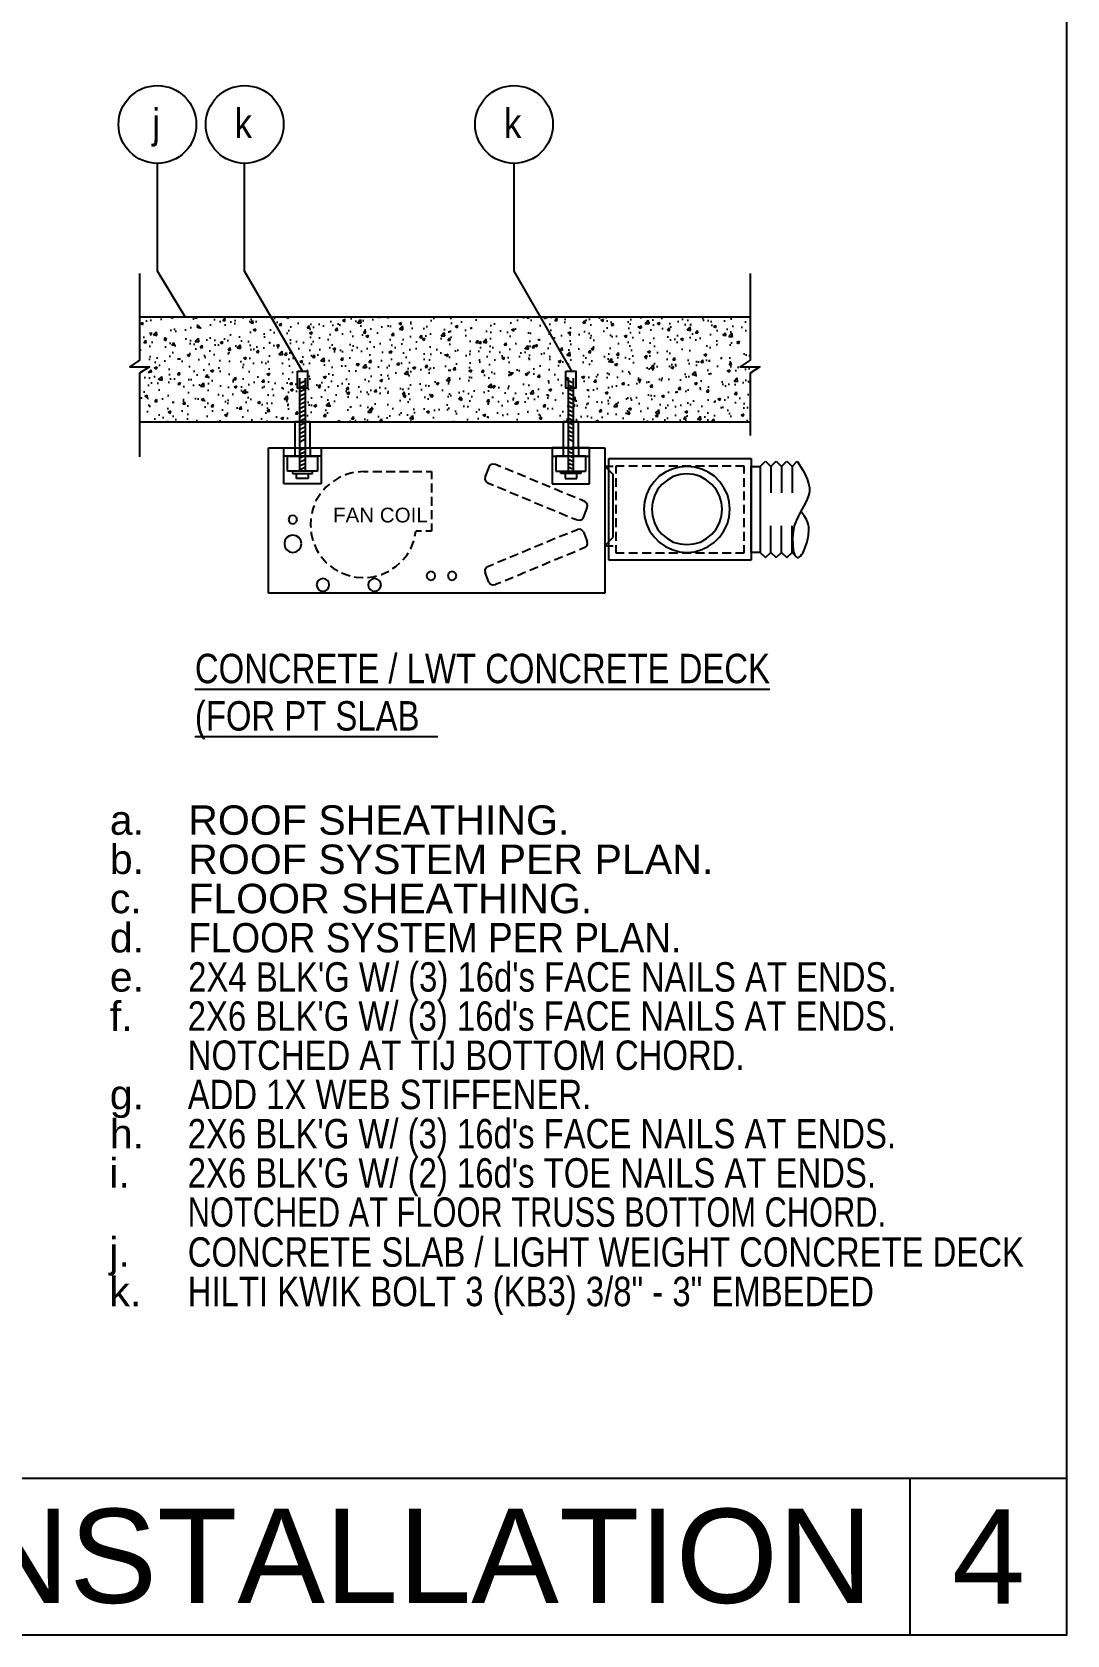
# Model space of a CAD drawing. Header units: inches. Extents: x -22 to 145, y -20 to 61.
# Drawn here: x 82.85 to 86.15, y 17.68 to 22.79 of the extents above; entities that cross this region are included whole.
import ezdxf
from ezdxf.enums import TextEntityAlignment as Align

# ---------------------------------------------------------------- set-up
doc = ezdxf.new("R2010")
doc.units = ezdxf.units.IN
doc.header["$MEASUREMENT"] = 0
doc.linetypes.add('DASHEDX2', pattern=[1.5, 1, -0.5])
for name, color, linetype in [('DET-2', 2, 'Continuous'), ('GEC_BORDER', 2, 'Continuous'), ('M-DET-MEDIUM', 3, 'Continuous'), ('M-DET-THIN', 9, 'Continuous'), ('M-DET-TXT', 2, 'Continuous')]:
    doc.layers.add(name, color=color, linetype=linetype)
doc.styles.add('16-SD6 64888$0$ARC-TEXT', font='arial.ttf', dxfattribs={"width": 0.86, "height": 4.5})
doc.styles.add('ARC-TEXT', font='arial.ttf', dxfattribs={"width": 1.00018, "height": 0.0938})
doc.styles.add('TITLE1', font='arial.ttf')
doc.dimstyles.new('GEC-DIMSTYLE$7', dxfattribs={"dimscale": 12, "dimtxt": 1.125, "dimasz": 0.03125, "dimexe": 0.0625, "dimexo": 0.0625, "dimgap": 0.0625, "dimtad": 1, "dimdec": 4, "dimzin": 3, "dimdsep": 46, "dimlunit": 4, "dimtxsty": 'ARC-TEXT', "dimblk1": 'LEADER-ARROW', "dimblk2": 'LEADER-ARROW', "dimsah": 1, "dimcen": 0.03125, "dimclrd": 1, "dimclrt": 2, "dimadec": 0, "dimazin": 0, "dimtfac": 1, "dimtdec": 4, "dimtix": 1, "dimtmove": 2, "dimatfit": 3, "dimldrblk": 'LEADER-ARROW', "dimfxl": 1, "dimfrac": 2, "dimtzin": 3, "dimarcsym": 0})

# ---------------------------------------------------------------- blocks, each defined once
blk = doc.blocks.new('LEADER-ARROW')
at = {"color": 1}
blk.add_line((0, 0), (-1.3, 0), dxfattribs=at)
at = {"color": 1, "const_width": 0.125}
for points in [[(0, 0), (-0.53, 0.53)], [(0, 0), (-0.53, -0.53)]]:
    blk.add_lwpolyline(points, dxfattribs=at)
blk = doc.blocks.new('Note-ref')
at = {"linetype": 'Continuous', "ltscale": 6}
blk.add_circle((0.124, 0), 0.124, dxfattribs=at)
at = {"linetype": 'Continuous', "ltscale": 12, "style": 'ARC-TEXT', "width": 0.85}
blk.add_attdef('X', text='', height=0.093, dxfattribs=at).set_placement((0.1195, -0.0426), align=Align.CENTER)

msp = doc.modelspace()

# ---------------------------------------------------------------- hatches: boundary and pattern name
at = {"layer": 'M-DET-THIN'}
h = msp.add_hatch(dxfattribs=at)
h.set_pattern_fill('AR-CONC', color=9, scale=0.0125)
h.set_pattern_definition([(50, (404.62364, -6.78491), (0.089657523, -0.007844017), [0.009375, -0.103125]), (355, (404.62364, -6.78491), (-0.017343917, 0.094024017), [0.0075, -0.0825]), (100.451444, (404.63111, -6.78556), (0.072313606, 0.08618), [0.007967524, -0.087642764]), (46.1842, (404.62364, -6.75991), (0.133405166, -0.02068991), [0.0140625, -0.1546875]), (96.635635, (404.63476, -6.76163), (0.116832743, 0.121764825), [0.01195129, -0.13146422]), (351.184164, (404.62364, -6.75991), (0.116832743, 0.121764825), [0.01125, -0.12375]), (21, (404.63614, -6.76616), (0.074613382, -0.050327361), [0.009375, -0.103125]), (326, (404.63614, -6.76616), (0.030414416, 0.090643756), [0.0075, -0.0825]), (71.451445, (404.64236, -6.77035), (0.105027797, 0.040316394), [0.007967524, -0.087642764]), (37.5, (404.62364, -6.78491), (0.001519982, 0.0416117317), [0, -0.0815, 0, -0.08375, 0, -0.0828125]), (7.5, (404.62364, -6.78491), (0.032883692, 0.049301464), [0, -0.04775, 0, -0.079625, 0, -0.0315625]), (327.5, (404.595767, -6.78491), (0.0667278045, -0.002819359), [0, -0.03125, 0, -0.0975, 0, -0.129375]), (317.5, (404.583267, -6.78491), (0.072898271, 0.012513123), [0, -0.040625, 0, -0.06475, 0, -0.091875])])
h.paths.add_polyline_path([(84.5656, 21.70712), (84.57445, 21.68415), (84.57445, 21.5457), (84.59035, 21.5457), (85.13714, 21.5457), (85.13714, 21.70012), (85.16839, 21.72095), (85.10589, 21.72095), (85.13714, 21.74179), (85.13714, 21.88009), (83.19064, 21.88009), (83.19064, 21.74179), (83.15939, 21.72095), (83.22189, 21.72095), (83.19064, 21.70012), (83.19064, 21.5457), (83.70135, 21.5457), (83.70135, 21.68415), (83.7102, 21.70712), (83.71899, 21.68415), (83.71899, 21.5457), (83.73489, 21.5457), (84.55681, 21.5457), (84.55681, 21.68415)])

# ---------------------------------------------------------------- linework, layer by layer
at = {"layer": 'GEC_BORDER', "color": 3}
for p, q in [((76.6472, 18.17848), (86.1472, 18.17848)), ((85.6472, 17.67848), (85.6472, 18.17848))]:
    msp.add_line(p, q, dxfattribs=at)
at = {"layer": 'GEC_BORDER', "color": 5}
msp.add_line((85.6472, 17.67848), (85.6472, 18.17848), dxfattribs=at)
at = {"layer": 'GEC_BORDER', "color": 3}
msp.add_lwpolyline([(86.1472, 27.34848), (76.6472, 27.34848), (76.6472, 17.67848), (86.1472, 17.67848)], close=True, dxfattribs=at)
at = {"layer": 'M-DET-MEDIUM'}
for p, q in [((83.19064, 21.88009), (85.13714, 21.88009)), ((83.70135, 21.38812), (83.70135, 21.68415)), ((83.71899, 21.68415), (83.71899, 21.38812)), ((84.55681, 21.68415), (84.55681, 21.38812)), ((84.57445, 21.38812), (84.57445, 21.68415)), ((83.19064, 21.5457), (85.13714, 21.5457)), ((83.60211, 21.46237), (84.67368, 21.46237)), ((83.60211, 20.99923), (83.60211, 21.46237)), ((83.6502, 21.34759), (83.6502, 21.46237)), ((83.6502, 21.4359), (83.6502, 21.46237)), ((83.68545, 21.46237), (83.68545, 21.4359)), ((83.73489, 21.46237), (83.73489, 21.4359)), ((83.77014, 21.46237), (83.77014, 21.34759)), ((83.77014, 21.46237), (83.77014, 21.4359)), ((84.50565, 21.46237), (84.50565, 21.34759)), ((84.50565, 21.46237), (84.50565, 21.4359)), ((84.5409, 21.46237), (84.5409, 21.4359)), ((84.59035, 21.46237), (84.59035, 21.4359)), ((84.6256, 21.34759), (84.6256, 21.46237)), ((84.6256, 21.4359), (84.6256, 21.46237)), ((84.67368, 21.46237), (84.67368, 20.99923)), ((83.77014, 21.4359), (83.6502, 21.4359)), ((83.66255, 21.4359), (83.7578, 21.4359)), ((83.66255, 21.38812), (83.66255, 21.4359)), ((83.7578, 21.4359), (83.7578, 21.38812)), ((84.518, 21.4359), (84.518, 21.38812)), ((84.61325, 21.38812), (84.61325, 21.4359)), ((83.7578, 21.38812), (83.66255, 21.38812)), ((83.74189, 21.38812), (83.67845, 21.38812)), ((83.67845, 21.38812), (83.67845, 21.38106)), ((83.67845, 21.38106), (83.74189, 21.38106)), ((83.6908, 21.38106), (83.72782, 21.38106)), ((83.6908, 21.36515), (83.6908, 21.38106)), ((83.72782, 21.36515), (83.6908, 21.36515)), ((83.70135, 21.39357), (83.71899, 21.40064)), ((83.72782, 21.38106), (83.72782, 21.36515)), ((83.74189, 21.38106), (83.74189, 21.38812)), ((84.518, 21.38812), (84.61325, 21.38812)), ((84.5339, 21.38106), (84.5339, 21.38812)), ((84.5339, 21.38812), (84.59735, 21.38812)), ((84.59735, 21.38106), (84.5339, 21.38106)), ((84.585, 21.38106), (84.54797, 21.38106)), ((84.54797, 21.38106), (84.54797, 21.36515)), ((84.54797, 21.36515), (84.585, 21.36515)), ((84.585, 21.36515), (84.585, 21.38106)), ((84.59735, 21.38812), (84.59735, 21.38106)), ((84.67368, 21.40448), (84.70099, 21.40448)), ((84.67368, 21.40448), (84.70099, 21.37717)), ((84.70099, 21.17727), (84.70099, 21.37717)), ((83.77014, 21.34759), (83.6502, 21.34759)), ((83.76706, 21.31598), (83.75284, 21.29304)), ((83.78452, 21.33674), (83.77687, 21.32693)), ((83.79654, 21.34659), (83.78452, 21.33674)), ((84.50565, 21.34759), (84.6256, 21.34759)), ((83.75284, 21.29304), (83.75284, 21.29197)), ((84.67368, 21.14994), (84.70099, 21.17727)), ((84.67368, 21.14994), (84.70099, 21.14994)), ((84.67368, 20.99923), (83.60211, 20.99923))]:
    msp.add_line(p, q, dxfattribs=at)
for points in [[(83.69454, 21.70712), (83.72598, 21.70712), (83.72598, 21.65266), (83.69454, 21.65266)], [(84.54987, 21.70712), (84.58132, 21.70712), (84.58132, 21.65266), (84.54987, 21.65266)], [(83.68545, 21.46237), (83.73489, 21.46237), (83.73489, 21.5457), (83.68545, 21.5457)], [(84.5409, 21.46237), (84.59035, 21.46237), (84.59035, 21.5457), (84.5409, 21.5457)]]:
    msp.add_lwpolyline(points, close=True, dxfattribs=at)
at = {"layer": 'M-DET-THIN', "color": 9}
for p, q in [((83.70135, 21.66873), (83.71899, 21.67578)), ((84.57445, 21.66873), (84.55681, 21.67578)), ((83.70135, 21.6546), (83.71899, 21.66166)), ((83.70135, 21.64226), (83.71899, 21.64931)), ((83.70135, 21.62819), (83.71899, 21.63518)), ((83.70135, 21.61406), (83.71899, 21.62285)), ((84.57445, 21.6546), (84.55681, 21.66166)), ((84.57445, 21.64226), (84.55681, 21.64931)), ((84.57445, 21.62819), (84.55681, 21.63518)), ((84.57445, 21.61406), (84.55681, 21.62285)), ((83.70135, 21.60172), (83.71899, 21.60878)), ((83.70135, 21.58759), (83.71899, 21.59644)), ((83.70135, 21.57524), (83.71899, 21.58231)), ((83.70135, 21.56112), (83.71899, 21.56997)), ((84.57445, 21.60172), (84.55681, 21.60878)), ((84.57445, 21.58759), (84.55681, 21.59644)), ((84.57445, 21.57524), (84.55681, 21.58231)), ((84.57445, 21.56112), (84.55681, 21.56997)), ((83.70135, 21.54878), (83.71899, 21.55584)), ((83.70135, 21.53466), (83.71899, 21.54349)), ((83.70135, 21.52231), (83.71899, 21.52937)), ((83.70135, 21.50824), (83.71899, 21.51702)), ((84.57445, 21.54878), (84.55681, 21.55584)), ((84.57445, 21.53466), (84.55681, 21.54349)), ((84.57445, 21.52231), (84.55681, 21.52937)), ((84.57445, 21.50824), (84.55681, 21.51702)), ((83.6502, 21.46237), (83.77014, 21.46237)), ((83.6502, 21.46237), (83.77014, 21.46237)), ((83.70135, 21.4959), (83.71899, 21.50289)), ((83.70135, 21.48177), (83.71899, 21.49056)), ((83.70135, 21.4553), (83.71899, 21.46237)), ((84.6256, 21.46237), (84.50565, 21.46237)), ((84.6256, 21.46237), (84.50565, 21.46237)), ((84.57445, 21.4959), (84.55681, 21.50289)), ((84.57445, 21.48177), (84.55681, 21.49056)), ((84.57445, 21.4553), (84.55681, 21.46237)), ((83.70135, 21.44295), (83.71899, 21.45002)), ((83.70135, 21.43061), (83.71899, 21.43768)), ((83.70135, 21.41826), (83.71899, 21.42533)), ((83.70135, 21.40591), (83.71899, 21.41298)), ((84.50565, 21.4359), (84.6256, 21.4359)), ((84.61325, 21.4359), (84.518, 21.4359)), ((84.57445, 21.44295), (84.55681, 21.45002)), ((84.57445, 21.43061), (84.55681, 21.43768)), ((84.57445, 21.41826), (84.55681, 21.42533)), ((84.57445, 21.40591), (84.55681, 21.41298)), ((84.6868, 21.42851), (85.14013, 21.42851)), ((84.6868, 21.10409), (84.6868, 21.42851)), ((85.14013, 21.42851), (85.14013, 21.10409)), ((85.1696, 21.40337), (85.186, 21.41977)), ((85.186, 21.41977), (85.20349, 21.40337)), ((85.20349, 21.40337), (85.21985, 21.41977)), ((85.21985, 21.41977), (85.23735, 21.40337)), ((85.23735, 21.40337), (85.25373, 21.41977)), ((85.25373, 21.41977), (85.2712, 21.40337)), ((85.2712, 21.40337), (85.28759, 21.41977)), ((85.28759, 21.41977), (85.30505, 21.39136)), ((84.57445, 21.39357), (84.55681, 21.40064)), ((84.70974, 21.38044), (84.70974, 21.40554)), ((84.70974, 21.40554), (84.73595, 21.40554)), ((84.70974, 21.33784), (84.70974, 21.36621)), ((84.75017, 21.40554), (84.77854, 21.40554)), ((84.79277, 21.40554), (84.82118, 21.40554)), ((84.84738, 21.3717), (84.83099, 21.35424)), ((84.83536, 21.40554), (84.86378, 21.40554)), ((84.86705, 21.38481), (84.84738, 21.3717)), ((84.87359, 21.35967), (84.85613, 21.34549)), ((84.88887, 21.39462), (84.86705, 21.38481)), ((84.89215, 21.37059), (84.87359, 21.35967)), ((84.87796, 21.40554), (84.90637, 21.40554)), ((84.91181, 21.40121), (84.88887, 21.39462)), ((84.91402, 21.37717), (84.89215, 21.37059)), ((84.93585, 21.40337), (84.91181, 21.40121)), ((84.93585, 21.37934), (84.91402, 21.37717)), ((84.92056, 21.40554), (84.94897, 21.40554)), ((84.95989, 21.40121), (84.93585, 21.40337)), ((84.95772, 21.37717), (84.93585, 21.37934)), ((84.97845, 21.37059), (84.95772, 21.37717)), ((84.98282, 21.39462), (84.95989, 21.40121)), ((84.96316, 21.40554), (84.99157, 21.40554)), ((84.99811, 21.35967), (84.97845, 21.37059)), ((85.00359, 21.38481), (84.98282, 21.39462)), ((85.0156, 21.34549), (84.99811, 21.35967)), ((85.02325, 21.3717), (85.00359, 21.38481)), ((85.00575, 21.40554), (85.03417, 21.40554)), ((85.04071, 21.35424), (85.02325, 21.3717)), ((85.04835, 21.40554), (85.07677, 21.40554)), ((85.09096, 21.40554), (85.11719, 21.40554)), ((85.11719, 21.40554), (85.11719, 21.38044)), ((85.11719, 21.36621), (85.11719, 21.33784)), ((85.14013, 21.40337), (85.1696, 21.40337)), ((85.14013, 21.1292), (85.14013, 21.40337)), ((85.1696, 21.40337), (85.1696, 21.1292)), ((85.20349, 21.40337), (85.20349, 21.31928)), ((85.23735, 21.40337), (85.23735, 21.31928)), ((85.2712, 21.40337), (85.2712, 21.31928)), ((85.30505, 21.39136), (85.31272, 21.37717)), ((85.31272, 21.37717), (85.31927, 21.36295)), ((85.31927, 21.36295), (85.32363, 21.34876)), ((84.70974, 21.29524), (84.70974, 21.32361)), ((84.80695, 21.3138), (84.80041, 21.28977)), ((84.8168, 21.33458), (84.80695, 21.3138)), ((84.83099, 21.35424), (84.8168, 21.33458)), ((84.83209, 21.30943), (84.82551, 21.28867)), ((84.8419, 21.32909), (84.83209, 21.30943)), ((84.85613, 21.34549), (84.8419, 21.32909)), ((85.02869, 21.32909), (85.0156, 21.34549)), ((85.03964, 21.30943), (85.02869, 21.32909)), ((85.04619, 21.28867), (85.03964, 21.30943)), ((85.05383, 21.33458), (85.04071, 21.35424)), ((85.06475, 21.3138), (85.05383, 21.33458)), ((85.07022, 21.28977), (85.06475, 21.3138)), ((85.11719, 21.32361), (85.11719, 21.29524)), ((85.32363, 21.31053), (85.31927, 21.29852)), ((85.32363, 21.34876), (85.32691, 21.33564)), ((85.32691, 21.32255), (85.32363, 21.31053)), ((85.32691, 21.33564), (85.32691, 21.32255)), ((84.70974, 21.25265), (84.70974, 21.28102)), ((84.80041, 21.28977), (84.7982, 21.26683)), ((84.7982, 21.26683), (84.80041, 21.2428)), ((84.82551, 21.28867), (84.82334, 21.26683)), ((84.82334, 21.26683), (84.82551, 21.245)), ((85.04835, 21.26683), (85.04619, 21.28867)), ((85.04619, 21.245), (85.04835, 21.26683)), ((85.0724, 21.26683), (85.07022, 21.28977)), ((85.07022, 21.2428), (85.0724, 21.26683)), ((85.11719, 21.28102), (85.11719, 21.25265)), ((85.2985, 21.26029), (85.29086, 21.24607)), ((85.31272, 21.28539), (85.2985, 21.26029)), ((85.30942, 21.24607), (85.29961, 21.25808)), ((85.31927, 21.29852), (85.31272, 21.28539)), ((84.70974, 21.21005), (84.70974, 21.23842)), ((84.80041, 21.2428), (84.80695, 21.21986)), ((84.80695, 21.21986), (84.8168, 21.19804)), ((84.82551, 21.245), (84.83209, 21.22313)), ((84.83209, 21.22313), (84.8419, 21.20346)), ((84.8419, 21.20346), (84.85613, 21.18707)), ((85.0156, 21.18707), (85.02869, 21.20346)), ((85.02869, 21.20346), (85.03964, 21.22313)), ((85.03964, 21.22313), (85.04619, 21.245)), ((85.05383, 21.19804), (85.06475, 21.21986)), ((85.06475, 21.21986), (85.07022, 21.2428)), ((85.11719, 21.23842), (85.11719, 21.21005)), ((85.20349, 21.1292), (85.20349, 21.21332)), ((85.23735, 21.1292), (85.23735, 21.21332)), ((85.2712, 21.1292), (85.2712, 21.21332)), ((85.27773, 21.21332), (85.27448, 21.19471)), ((85.28431, 21.22967), (85.27773, 21.21332)), ((85.29086, 21.24607), (85.28431, 21.22967)), ((85.31705, 21.23405), (85.30942, 21.24607)), ((85.32038, 21.22641), (85.31705, 21.23405)), ((85.32255, 21.21876), (85.32038, 21.22641)), ((85.32472, 21.21111), (85.32255, 21.21876)), ((85.32472, 21.20129), (85.32472, 21.21111)), ((84.70974, 21.16635), (84.70974, 21.19471)), ((84.70974, 21.12703), (84.70974, 21.15214)), ((84.8168, 21.19804), (84.83099, 21.17835)), ((84.83099, 21.17835), (84.84738, 21.16197)), ((84.84738, 21.16197), (84.86705, 21.14775)), ((84.85613, 21.18707), (84.87359, 21.17288)), ((84.87359, 21.17288), (84.89215, 21.16197)), ((84.89215, 21.16197), (84.91402, 21.1565)), ((84.91402, 21.1565), (84.93585, 21.15433)), ((84.93585, 21.15433), (84.95772, 21.1565)), ((84.95772, 21.1565), (84.97845, 21.16197)), ((84.97845, 21.16197), (84.99811, 21.17288)), ((84.99811, 21.17288), (85.0156, 21.18707)), ((85.00359, 21.14775), (85.02325, 21.16197)), ((85.02325, 21.16197), (85.04071, 21.17835)), ((85.04071, 21.17835), (85.05383, 21.19804)), ((85.11719, 21.19471), (85.11719, 21.16635)), ((85.11719, 21.15214), (85.11719, 21.12703)), ((85.27448, 21.19471), (85.27228, 21.17399)), ((85.27228, 21.17399), (85.27339, 21.15433)), ((85.27339, 21.15433), (85.27448, 21.13683)), ((85.31272, 21.14447), (85.31927, 21.16308)), ((85.31927, 21.16308), (85.32363, 21.18274)), ((85.32363, 21.18274), (85.32472, 21.20129)), ((85.14013, 21.10409), (84.6868, 21.10409)), ((84.73595, 21.12703), (84.70974, 21.12703)), ((84.77854, 21.12703), (84.75017, 21.12703)), ((84.82118, 21.12703), (84.79277, 21.12703)), ((84.86378, 21.12703), (84.83536, 21.12703)), ((84.86705, 21.14775), (84.88887, 21.13794)), ((84.90637, 21.12703), (84.87796, 21.12703)), ((84.88887, 21.13794), (84.91181, 21.13139)), ((84.91181, 21.13139), (84.93585, 21.1292)), ((84.94897, 21.12703), (84.92056, 21.12703)), ((84.93585, 21.1292), (84.95989, 21.13139)), ((84.95989, 21.13139), (84.98282, 21.13794)), ((84.99157, 21.12703), (84.96316, 21.12703)), ((84.98282, 21.13794), (85.00359, 21.14775)), ((85.03417, 21.12703), (85.00575, 21.12703)), ((85.07677, 21.12703), (85.04835, 21.12703)), ((85.11719, 21.12703), (85.09096, 21.12703)), ((85.1696, 21.1292), (85.14013, 21.1292)), ((85.1696, 21.1292), (85.186, 21.11279)), ((85.186, 21.11279), (85.20349, 21.1292)), ((85.20349, 21.1292), (85.21985, 21.11279)), ((85.21985, 21.11279), (85.23735, 21.1292)), ((85.23735, 21.1292), (85.25373, 21.11279)), ((85.25373, 21.11279), (85.2712, 21.1292)), ((85.2712, 21.1292), (85.28759, 21.11279)), ((85.27448, 21.13683), (85.27667, 21.1292)), ((85.27667, 21.1292), (85.27884, 21.12264)), ((85.27884, 21.12264), (85.28103, 21.11828)), ((85.28103, 21.11828), (85.28431, 21.11501)), ((85.28431, 21.11501), (85.28759, 21.11279)), ((85.28759, 21.11279), (85.29086, 21.11279)), ((85.29086, 21.11279), (85.29414, 21.11501)), ((85.29414, 21.11501), (85.2985, 21.11828)), ((85.2985, 21.11828), (85.30178, 21.12375)), ((85.30178, 21.12375), (85.30614, 21.1292)), ((85.30614, 21.1292), (85.31272, 21.14447))]:
    msp.add_line(p, q, dxfattribs=at)
at = {"layer": 'M-DET-THIN', "linetype": 'DASHEDX2', "ltscale": 0.05}
for p, q in [((84.30996, 21.40775), (84.30448, 21.40121)), ((84.3165, 21.40992), (84.30996, 21.40775)), ((84.32525, 21.40885), (84.3165, 21.40992)), ((84.34271, 21.40227), (84.32525, 21.40885)), ((83.82712, 21.36732), (83.80746, 21.3553)), ((83.83259, 21.36952), (83.82712, 21.36732)), ((83.85226, 21.37823), (83.84572, 21.37496)), ((83.87303, 21.38371), (83.85226, 21.37823)), ((83.90467, 21.38698), (83.88721, 21.38481)), ((83.90467, 21.38698), (83.92, 21.38698)), ((83.93418, 21.38698), (83.9626, 21.38698)), ((83.97678, 21.38698), (84.00519, 21.38698)), ((84.01938, 21.38698), (84.04779, 21.38698)), ((84.06198, 21.38698), (84.09039, 21.38698)), ((84.10458, 21.38698), (84.12097, 21.38698)), ((84.12097, 21.38698), (84.12097, 21.36295)), ((84.29247, 21.37059), (84.29137, 21.36295)), ((84.29137, 21.36295), (84.29463, 21.3553)), ((84.30448, 21.40121), (84.29247, 21.37059)), ((84.38204, 21.38588), (84.35583, 21.39683)), ((84.42136, 21.36952), (84.39516, 21.38044)), ((84.46069, 21.35314), (84.43448, 21.36405)), ((84.12097, 21.34876), (84.12097, 21.32035)), ((84.12097, 21.30616), (84.12097, 21.27775)), ((84.29463, 21.3553), (84.30012, 21.35092)), ((84.30012, 21.35092), (84.31868, 21.34329)), ((84.33179, 21.33784), (84.358, 21.32693)), ((84.37112, 21.32145), (84.39732, 21.31053)), ((84.50002, 21.33674), (84.47381, 21.34765)), ((84.53934, 21.32035), (84.5131, 21.33126)), ((84.57973, 21.30395), (84.55243, 21.3149)), ((83.74302, 21.26793), (83.73975, 21.25154)), ((83.7474, 21.27885), (83.74302, 21.26793)), ((84.12097, 21.26356), (84.12097, 21.23515)), ((84.41045, 21.30505), (84.43666, 21.29414)), ((84.44977, 21.28867), (84.47598, 21.27775)), ((84.4891, 21.27231), (84.5153, 21.26136)), ((84.52843, 21.25592), (84.55464, 21.245)), ((84.61035, 21.29087), (84.59286, 21.29852)), ((84.60598, 21.24063), (84.618, 21.27121)), ((84.61689, 21.28649), (84.61035, 21.29087)), ((84.61907, 21.27885), (84.61689, 21.28649)), ((84.618, 21.27121), (84.61907, 21.27885)), ((83.66764, 21.24063), (83.66548, 21.23405)), ((83.66548, 21.23405), (83.66764, 21.22751)), ((83.67202, 21.24607), (83.66764, 21.24063)), ((83.66764, 21.22751), (83.67202, 21.22203)), ((83.67967, 21.24717), (83.67202, 21.24607)), ((83.67202, 21.22203), (83.67967, 21.21986)), ((83.6862, 21.24607), (83.67967, 21.24717)), ((83.67967, 21.21986), (83.6862, 21.22203)), ((83.69058, 21.24063), (83.6862, 21.24607)), ((83.6862, 21.22203), (83.69058, 21.22751)), ((83.69278, 21.23405), (83.69058, 21.24063)), ((83.69058, 21.22751), (83.69278, 21.23405)), ((83.73649, 21.23736), (83.73539, 21.21549)), ((83.73539, 21.21549), (83.73649, 21.20895)), ((84.12097, 21.22096), (84.12097, 21.19693)), ((84.56772, 21.23952), (84.58632, 21.23298)), ((84.58632, 21.23298), (84.59396, 21.23188)), ((84.59396, 21.20346), (84.58632, 21.20237)), ((84.59396, 21.23188), (84.60051, 21.23405)), ((84.60051, 21.20021), (84.59396, 21.20346)), ((84.60051, 21.23405), (84.60598, 21.24063)), ((83.65346, 21.16741), (83.65236, 21.1565)), ((83.65236, 21.1565), (83.65346, 21.14669)), ((83.66, 21.17616), (83.65346, 21.16741)), ((83.66874, 21.18163), (83.66, 21.17616)), ((83.67967, 21.1838), (83.66874, 21.18163)), ((83.68952, 21.18163), (83.67967, 21.1838)), ((83.69823, 21.17616), (83.68952, 21.18163)), ((83.7048, 21.16741), (83.69823, 21.17616)), ((83.70698, 21.1565), (83.7048, 21.16741)), ((83.7048, 21.14669), (83.70698, 21.1565)), ((83.73755, 21.19471), (83.73755, 21.18929)), ((83.73755, 21.18929), (83.74302, 21.16741)), ((83.74847, 21.15433), (83.75505, 21.13794)), ((84.05761, 21.14558), (84.06525, 21.16635)), ((84.06852, 21.18055), (84.07183, 21.19693)), ((84.08929, 21.19693), (84.07183, 21.19693)), ((84.12097, 21.19693), (84.10348, 21.19693)), ((84.44977, 21.14669), (84.47598, 21.15761)), ((84.4891, 21.16308), (84.5153, 21.17399)), ((84.52843, 21.17944), (84.55464, 21.18929)), ((84.56772, 21.19471), (84.58632, 21.20237)), ((84.60598, 21.19471), (84.60051, 21.20021)), ((84.60598, 21.19471), (84.618, 21.16413)), ((84.61689, 21.14886), (84.61907, 21.1565)), ((84.61907, 21.1565), (84.618, 21.16413)), ((83.65346, 21.14669), (83.66, 21.13683)), ((83.66, 21.13683), (83.66874, 21.13139)), ((83.66874, 21.13139), (83.67967, 21.1292)), ((83.67967, 21.1292), (83.68952, 21.13139)), ((83.68952, 21.13139), (83.69823, 21.13683)), ((83.69823, 21.13683), (83.7048, 21.14669)), ((83.75505, 21.13794), (83.76159, 21.12811)), ((83.76923, 21.11611), (83.78673, 21.09534)), ((84.0303, 21.10515), (84.04453, 21.12264)), ((84.04453, 21.12264), (84.04669, 21.12811)), ((84.05434, 21.14011), (84.05761, 21.14558)), ((84.33179, 21.09751), (84.358, 21.10845)), ((84.37112, 21.1139), (84.39732, 21.12481)), ((84.41045, 21.13028), (84.43666, 21.1412)), ((84.53934, 21.11501), (84.5131, 21.10409)), ((84.57973, 21.13139), (84.55243, 21.12045)), ((84.61035, 21.14447), (84.59286, 21.13683)), ((84.61035, 21.14447), (84.61689, 21.14886)), ((83.78673, 21.09534), (83.78779, 21.09534)), ((83.79875, 21.0866), (83.80746, 21.07896)), ((83.80746, 21.07896), (83.82275, 21.07021)), ((83.83477, 21.06366), (83.85553, 21.05602)), ((83.85553, 21.05602), (83.86208, 21.05491)), ((83.8752, 21.05163), (83.88174, 21.05052)), ((83.88174, 21.05052), (83.9036, 21.04947)), ((83.9178, 21.04947), (83.93529, 21.05163)), ((83.93529, 21.05163), (83.94621, 21.05491)), ((83.96039, 21.05819), (83.96149, 21.05819)), ((83.96149, 21.05819), (83.98553, 21.06913)), ((83.99755, 21.07785), (84.00737, 21.08443)), ((84.00737, 21.08443), (84.02049, 21.09534)), ((84.10785, 21.06149), (84.10568, 21.05385)), ((84.10568, 21.05385), (84.10785, 21.04727)), ((84.11333, 21.06582), (84.10785, 21.06149)), ((84.11987, 21.06802), (84.11333, 21.06582)), ((84.12645, 21.06582), (84.11987, 21.06802)), ((84.13189, 21.06149), (84.12645, 21.06582)), ((84.13299, 21.05385), (84.13189, 21.06149)), ((84.13189, 21.04727), (84.13299, 21.05385)), ((84.17559, 21.06149), (84.17342, 21.05385)), ((84.17342, 21.05385), (84.17559, 21.04727)), ((84.17996, 21.06582), (84.17559, 21.06149)), ((84.1876, 21.06802), (84.17996, 21.06582)), ((84.19415, 21.06582), (84.1876, 21.06802)), ((84.19853, 21.06149), (84.19415, 21.06582)), ((84.20073, 21.05385), (84.19853, 21.06149)), ((84.19853, 21.04727), (84.20073, 21.05385)), ((84.29463, 21.08004), (84.29137, 21.0724)), ((84.29137, 21.0724), (84.29247, 21.06477)), ((84.30448, 21.03419), (84.29247, 21.06477)), ((84.30012, 21.08443), (84.29463, 21.08004)), ((84.30012, 21.08443), (84.31868, 21.09207)), ((84.42136, 21.06582), (84.39516, 21.05491)), ((84.46069, 21.08221), (84.43448, 21.07129)), ((84.50002, 21.09862), (84.47381, 21.08768)), ((83.75721, 21.03308), (83.75505, 21.02544)), ((83.75505, 21.02544), (83.75721, 21.01778)), ((83.76159, 21.03961), (83.75721, 21.03308)), ((83.75721, 21.01778), (83.76159, 21.0112)), ((83.76813, 21.04399), (83.76159, 21.03961)), ((83.76159, 21.0112), (83.76813, 21.00686)), ((83.77578, 21.04619), (83.76813, 21.04399)), ((83.76813, 21.00686), (83.77578, 21.00575)), ((83.78346, 21.04399), (83.77578, 21.04619)), ((83.77578, 21.00575), (83.78346, 21.00686)), ((83.79, 21.03961), (83.78346, 21.04399)), ((83.78346, 21.00686), (83.79, 21.0112)), ((83.79437, 21.03308), (83.79, 21.03961)), ((83.79, 21.0112), (83.79437, 21.01778)), ((83.79544, 21.02544), (83.79437, 21.03308)), ((83.79437, 21.01778), (83.79544, 21.02544)), ((83.92106, 21.03308), (83.92, 21.02544)), ((83.92, 21.02544), (83.92106, 21.01778)), ((83.92544, 21.03961), (83.92106, 21.03308)), ((83.92106, 21.01778), (83.92544, 21.0112)), ((83.93198, 21.04399), (83.92544, 21.03961)), ((83.92544, 21.0112), (83.93198, 21.00686)), ((83.93963, 21.04619), (83.93198, 21.04399)), ((83.93198, 21.00686), (83.93963, 21.00575)), ((83.94837, 21.04399), (83.93963, 21.04619)), ((83.93963, 21.00575), (83.94837, 21.00686)), ((83.95495, 21.03961), (83.94837, 21.04399)), ((83.94837, 21.00686), (83.95495, 21.0112)), ((83.95929, 21.03308), (83.95495, 21.03961)), ((83.95495, 21.0112), (83.95929, 21.01778)), ((83.96039, 21.02544), (83.95929, 21.03308)), ((83.95929, 21.01778), (83.96039, 21.02544)), ((84.10785, 21.04727), (84.11333, 21.04289)), ((84.11333, 21.04289), (84.11987, 21.04072)), ((84.11987, 21.04072), (84.12645, 21.04289)), ((84.12645, 21.04289), (84.13189, 21.04727)), ((84.17559, 21.04727), (84.17996, 21.04289)), ((84.17996, 21.04289), (84.1876, 21.04072)), ((84.1876, 21.04072), (84.19415, 21.04289)), ((84.19415, 21.04289), (84.19853, 21.04727)), ((84.30448, 21.03419), (84.30996, 21.02761)), ((84.30996, 21.02761), (84.3165, 21.02544)), ((84.3165, 21.02544), (84.32525, 21.02653)), ((84.34271, 21.03308), (84.32525, 21.02653)), ((84.38204, 21.04947), (84.35583, 21.03852))]:
    msp.add_line(p, q, dxfattribs=at)
at = {"layer": 'M-DET-THIN', "color": 9}
for points in [[(83.19064, 22.0184), (83.19064, 21.74179), (83.15939, 21.72095), (83.22189, 21.72095), (83.19064, 21.70012), (83.19064, 21.43405)], [(85.13714, 22.0184), (85.13714, 21.74179), (85.10589, 21.72095), (85.16839, 21.72095), (85.13714, 21.70012), (85.13714, 21.50218)]]:
    msp.add_lwpolyline(points, dxfattribs=at)

# ---------------------------------------------------------------- block references
at = {"layer": 'M-DET-TXT'}
ref = msp.add_blockref('Note-ref', (83.12365, 22.49313), dxfattribs=dict(at, zscale=0.04166666666666666))
ref.add_attrib('X', 'j', dxfattribs={"layer": '0', "linetype": 'Continuous', "ltscale": 12, "height": 0.09302, "style": 'ARC-TEXT', "width": 0.850153}).set_placement((83.24319, 22.45049), align=Align.CENTER)
ref = msp.add_blockref('Note-ref', (83.40167, 22.49313), dxfattribs=dict(at, zscale=0.04166666666666666))
ref.add_attrib('X', 'k', dxfattribs={"layer": '0', "linetype": 'Continuous', "ltscale": 12, "height": 0.09302, "style": 'ARC-TEXT', "width": 0.850153}).set_placement((83.52122, 22.45049), align=Align.CENTER)
ref = msp.add_blockref('Note-ref', (84.26041, 22.49313), dxfattribs=dict(at, zscale=0.04166666666666666))
ref.add_attrib('X', 'k', dxfattribs={"layer": '0', "linetype": 'Continuous', "ltscale": 12, "height": 0.09302, "style": 'ARC-TEXT', "width": 0.850153}).set_placement((84.37996, 22.45049), align=Align.CENTER)

# ---------------------------------------------------------------- texts
at = {"layer": 'DET-2', "style": 'ARC-TEXT', "width": 1.00018}
for s, p in [('a.', (83.09575, 20.22903)), ('b.', (83.09575, 20.10403)), ('c.', (83.09575, 19.97903)), ('d.', (83.09575, 19.85403)), ('e.', (83.09575, 19.72903)), ('f.', (83.09575, 19.60403)), ('g.', (83.09575, 19.35403)), ('h.', (83.09575, 19.22903))]:
    msp.add_text(s, height=0.09375, dxfattribs=at).set_placement(p)
at = {"layer": 'M-DET-THIN', "linetype": 'DASHEDX2', "ltscale": 0.05, "style": '16-SD6 64888$0$ARC-TEXT', "width": 1.00018}
msp.add_text('FAN COIL', height=0.046875, dxfattribs=at).set_placement((83.80745, 21.2247))
at = {"layer": 'M-DET-TXT', "style": 'ARC-TEXT'}
for s, width, p in [('%%UCONCRETE / LWT CONCRETE DECK', 0.8, (83.36706, 20.71218)), ('%%U(FOR PT SLAB  ', 0.8, (83.36706, 20.56116)), ('ROOF SHEATHING.', 1.00018, (83.34575, 20.22903)), ('ROOF SYSTEM PER PLAN.', 1.00018, (83.34575, 20.10403)), ('FLOOR SHEATHING.', 1.00018, (83.34575, 19.97903)), ('FLOOR SYSTEM PER PLAN.', 0.9, (83.34575, 19.85403)), ("2X4 BLK'G W/ (3) 16d's FACE NAILS AT ENDS.", 0.8, (83.34575, 19.72903)), ("2X6 BLK'G W/ (3) 16d's FACE NAILS AT ENDS.", 0.8, (83.34429, 19.60426)), ('NOTCHED AT TIJ BOTTOM CHORD.', 0.8, (83.34429, 19.47945)), ('ADD 1X WEB STIFFENER.', 0.8, (83.34429, 19.35445)), ("2X6 BLK'G W/ (3) 16d's FACE NAILS AT ENDS.", 0.8, (83.34429, 19.22945)), ('i.', 1.00018, (83.09429, 19.10445)), ("2X6 BLK'G W/ (2) 16d's TOE NAILS AT ENDS.", 0.8, (83.34429, 19.10445)), ('NOTCHED AT FLOOR TRUSS BOTTOM CHORD.', 0.75, (83.34429, 18.97945)), ('j.', 1.00018, (83.09429, 18.85208)), ('CONCRETE SLAB / LIGHT WEIGHT CONCRETE DECK', 0.8, (83.34429, 18.85208)), ('k.', 1.00018, (83.09429, 18.72638)), ('HILTI KWIK BOLT 3 (KB3) 3/8" - 3" EMBEDED', 0.8, (83.34429, 18.72638))]:
    msp.add_text(s, height=0.09375, dxfattribs=dict(at, width=width)).set_placement(p)
at = {"layer": 'M-DET-TXT', "style": 'TITLE1'}
msp.add_text('4', height=0.3, dxfattribs=at).set_placement((85.8972, 17.92848), align=Align.MIDDLE_CENTER)
at = {"layer": 'M-DET-TXT', "insert": (85.52849, 17.92848), "char_height": 0.3, "width": 9.078125, "attachment_point": 6, "style": 'TITLE1'}
msp.add_mtext('SOFFIT FAN COIL INSTALLATION  ', dxfattribs=at)

# ---------------------------------------------------------------- leaders
at = {"layer": 'M-DET-TXT', "has_arrowhead": 0}
for points in [[(83.33613, 21.88009), (83.24768, 22.02515), (83.24768, 22.3691)], [(83.71026, 21.70712), (83.52571, 22.02515), (83.52571, 22.3691)], [(84.569, 21.70712), (84.38445, 22.02515), (84.38445, 22.3691)]]:
    msp.add_leader(points, dimstyle='GEC-DIMSTYLE$7', override={"dimclrd": 0}, dxfattribs=at)

doc.saveas('drawing.dxf')
